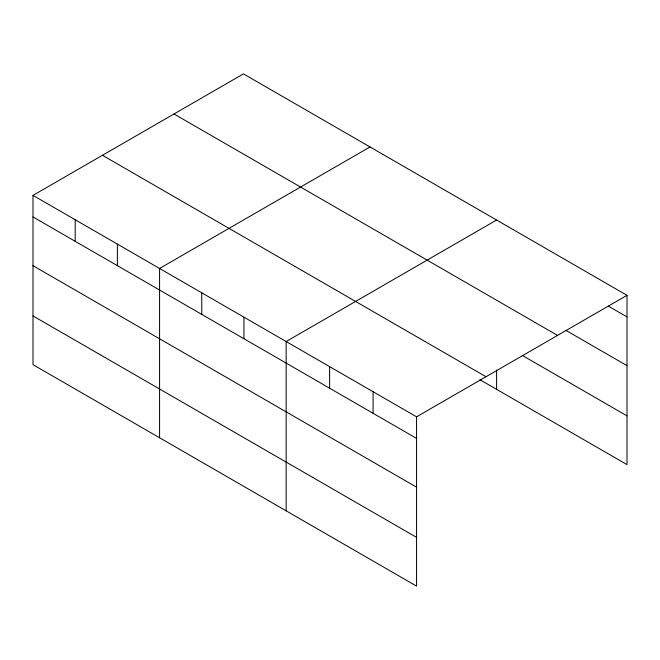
<?xml version="1.0" encoding="UTF-8"?>
<svg xmlns="http://www.w3.org/2000/svg" width="660" height="660" viewBox="0 0 660 660"><rect width="100%" height="100%" fill="white"/><g stroke="black" fill="none" stroke-linecap="round" stroke-linejoin="round"><path stroke-width="0.99" d="M416.559 487.146L416.559 416.823L33 195.385L33 364.675L416.559 586.121L416.559 487.146L33 265.7M479.894 379.69L627 464.615L627 295.325L243.441 73.879L33 195.385M370.021 146.957L159.571 268.455L159.571 437.753M496.592 220.036L286.143 341.534L286.143 510.823M416.559 416.823L627 295.325M608.371 306.141L627 316.899M565.785 330.305L627 365.648M174.001 113.974L557.552 335.42M522.316 355.435L627 415.874M102.448 155.29L485.999 376.728M33 216.95L416.559 438.397M33 315.925L416.559 537.372M496.592 370.029L496.592 389.326M373.09 391.726L373.09 413.3M329.612 366.63L329.612 388.204M243.952 317.171L243.952 338.745M201.762 292.817L201.762 314.391M117.381 244.101L117.381 265.675M75.191 219.739L75.191 241.312"/></g></svg>
